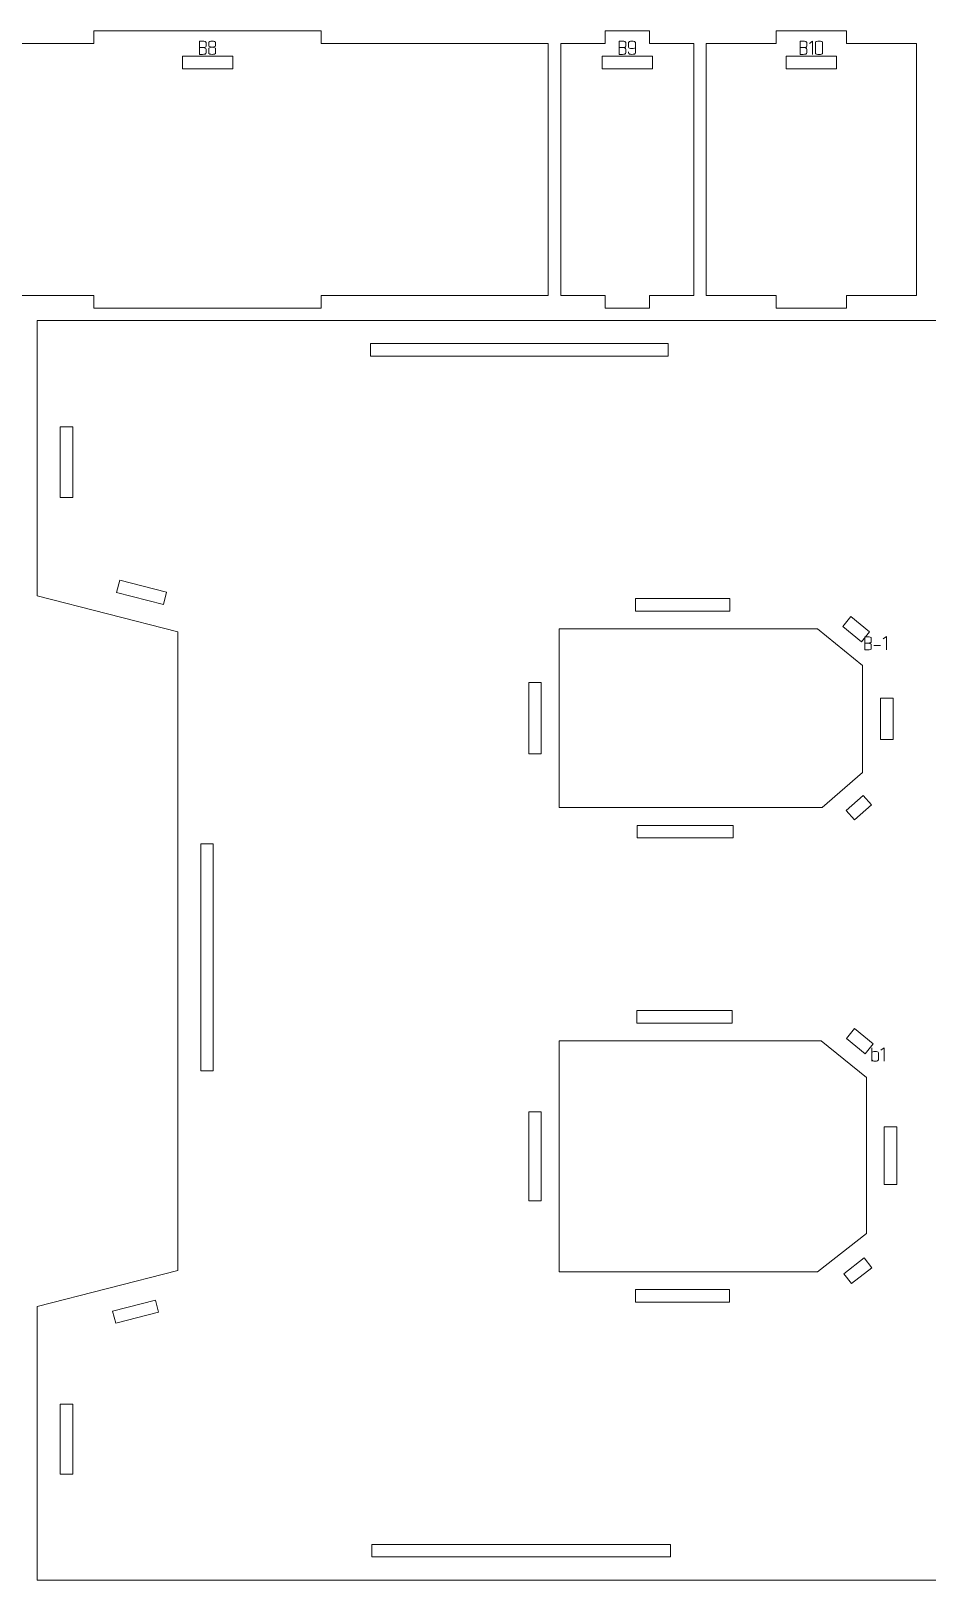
# Model space of a CAD drawing. Header units: centimetres. Extents: x -250 to 250, y -508 to 508.
# Drawn here: x -191.69 to -170.34, y 227.41 to 264.31 of the extents above; entities that cross this region are included whole.
import ezdxf

# ---------------------------------------------------------------- set-up
doc = ezdxf.new("R2010")
doc.units = ezdxf.units.CM
doc.header["$MEASUREMENT"] = 0
doc.layers.add('Capa 1', color=7, linetype='Continuous')

msp = doc.modelspace()

# ---------------------------------------------------------------- linework, layer by layer
at = {"layer": 'Capa 1', "color": 240, "lineweight": 9}
for points, knots in [([(-195.60032, 264.0115), (-195.60032, 264.0115), (-195.60032, 258.0115), (-195.60032, 258.0115), (-195.60032, 258.0115), (-190.18671, 258.0115), (-190.18671, 258.0115), (-190.18671, 258.0115), (-190.18671, 257.7115), (-190.18671, 257.7115), (-190.18671, 257.7115), (-184.77309, 257.7115), (-184.77309, 257.7115), (-184.77309, 257.7115), (-184.77309, 258.0115), (-184.77309, 258.0115), (-184.77309, 258.0115), (-179.35947, 258.0115), (-179.35947, 258.0115), (-179.35947, 258.0115), (-179.35947, 264.0115), (-179.35947, 264.0115), (-179.35947, 264.0115), (-184.77309, 264.0115), (-184.77309, 264.0115), (-184.77309, 264.0115), (-184.77309, 264.3115), (-184.77309, 264.3115), (-184.77309, 264.3115), (-190.18671, 264.3115), (-190.18671, 264.3115), (-190.18671, 264.3115), (-190.18671, 264.0115), (-190.18671, 264.0115), (-190.18671, 264.0115), (-195.60032, 264.0115), (-195.60032, 264.0115)], [0, 0, 0, 0, 0.08333333, 0.08333333, 0.08333333, 0.16666667, 0.16666667, 0.16666667, 0.25, 0.25, 0.25, 0.33333333, 0.33333333, 0.33333333, 0.41666667, 0.41666667, 0.41666667, 0.5, 0.5, 0.5, 0.58333333, 0.58333333, 0.58333333, 0.66666667, 0.66666667, 0.66666667, 0.75, 0.75, 0.75, 0.83333333, 0.83333333, 0.83333333, 0.91666667, 0.91666667, 0.91666667, 1, 1, 1, 1]), ([(-179.05947, 264.0115), (-179.05947, 264.0115), (-179.05947, 258.0115), (-179.05947, 258.0115), (-179.05947, 258.0115), (-178.00475, 258.0115), (-178.00475, 258.0115), (-178.00475, 258.0115), (-178.00475, 257.7115), (-178.00475, 257.7115), (-178.00475, 257.7115), (-176.95002, 257.7115), (-176.95002, 257.7115), (-176.95002, 257.7115), (-176.95002, 258.0115), (-176.95002, 258.0115), (-176.95002, 258.0115), (-175.8953, 258.0115), (-175.8953, 258.0115), (-175.8953, 258.0115), (-175.8953, 264.0115), (-175.8953, 264.0115), (-175.8953, 264.0115), (-176.95002, 264.0115), (-176.95002, 264.0115), (-176.95002, 264.0115), (-176.95002, 264.3115), (-176.95002, 264.3115), (-176.95002, 264.3115), (-178.00475, 264.3115), (-178.00475, 264.3115), (-178.00475, 264.3115), (-178.00475, 264.0115), (-178.00475, 264.0115), (-178.00475, 264.0115), (-179.05947, 264.0115), (-179.05947, 264.0115)], [0, 0, 0, 0, 0.08333333, 0.08333333, 0.08333333, 0.16666667, 0.16666667, 0.16666667, 0.25, 0.25, 0.25, 0.33333333, 0.33333333, 0.33333333, 0.41666667, 0.41666667, 0.41666667, 0.5, 0.5, 0.5, 0.58333333, 0.58333333, 0.58333333, 0.66666667, 0.66666667, 0.66666667, 0.75, 0.75, 0.75, 0.83333333, 0.83333333, 0.83333333, 0.91666667, 0.91666667, 0.91666667, 1, 1, 1, 1]), ([(-175.5953, 264.0115), (-175.5953, 264.0115), (-175.5953, 258.0115), (-175.5953, 258.0115), (-175.5953, 258.0115), (-173.92625, 258.0115), (-173.92625, 258.0115), (-173.92625, 258.0115), (-173.92625, 257.7115), (-173.92625, 257.7115), (-173.92625, 257.7115), (-172.2572, 257.7115), (-172.2572, 257.7115), (-172.2572, 257.7115), (-172.2572, 258.0115), (-172.2572, 258.0115), (-172.2572, 258.0115), (-170.58815, 258.0115), (-170.58815, 258.0115), (-170.58815, 258.0115), (-170.58815, 264.0115), (-170.58815, 264.0115), (-170.58815, 264.0115), (-172.2572, 264.0115), (-172.2572, 264.0115), (-172.2572, 264.0115), (-172.2572, 264.3115), (-172.2572, 264.3115), (-172.2572, 264.3115), (-173.92625, 264.3115), (-173.92625, 264.3115), (-173.92625, 264.3115), (-173.92625, 264.0115), (-173.92625, 264.0115), (-173.92625, 264.0115), (-175.5953, 264.0115), (-175.5953, 264.0115)], [0, 0, 0, 0, 0.08333333, 0.08333333, 0.08333333, 0.16666667, 0.16666667, 0.16666667, 0.25, 0.25, 0.25, 0.33333333, 0.33333333, 0.33333333, 0.41666667, 0.41666667, 0.41666667, 0.5, 0.5, 0.5, 0.58333333, 0.58333333, 0.58333333, 0.66666667, 0.66666667, 0.66666667, 0.75, 0.75, 0.75, 0.83333333, 0.83333333, 0.83333333, 0.91666667, 0.91666667, 0.91666667, 1, 1, 1, 1]), ([(-188.07989, 263.71114), (-188.07989, 263.71114), (-186.87989, 263.71114), (-186.87989, 263.71114), (-186.87989, 263.71114), (-186.87989, 263.41114), (-186.87989, 263.41114), (-186.87989, 263.41114), (-188.07989, 263.41114), (-188.07989, 263.41114), (-188.07989, 263.41114), (-188.07989, 263.71114), (-188.07989, 263.71114)], [0, 0, 0, 0, 0.25, 0.25, 0.25, 0.5, 0.5, 0.5, 0.75, 0.75, 0.75, 1, 1, 1, 1]), ([(-178.07738, 263.71114), (-178.07738, 263.71114), (-176.87738, 263.71114), (-176.87738, 263.71114), (-176.87738, 263.71114), (-176.87738, 263.41114), (-176.87738, 263.41114), (-176.87738, 263.41114), (-178.07738, 263.41114), (-178.07738, 263.41114), (-178.07738, 263.41114), (-178.07738, 263.71114), (-178.07738, 263.71114)], [0, 0, 0, 0, 0.25, 0.25, 0.25, 0.5, 0.5, 0.5, 0.75, 0.75, 0.75, 1, 1, 1, 1]), ([(-173.69172, 263.71114), (-173.69172, 263.71114), (-172.49172, 263.71114), (-172.49172, 263.71114), (-172.49172, 263.71114), (-172.49172, 263.41114), (-172.49172, 263.41114), (-172.49172, 263.41114), (-173.69172, 263.41114), (-173.69172, 263.41114), (-173.69172, 263.41114), (-173.69172, 263.71114), (-173.69172, 263.71114)], [0, 0, 0, 0, 0.25, 0.25, 0.25, 0.5, 0.5, 0.5, 0.75, 0.75, 0.75, 1, 1, 1, 1]), ([(-162.73687, 240.52579), (-162.73687, 240.52579), (-162.73687, 233.28295), (-162.73687, 233.28295), (-162.73687, 233.28295), (-168.99009, 227.41152), (-168.99009, 227.41152), (-168.99009, 227.41152), (-191.53687, 227.41152), (-191.53687, 227.41152), (-191.53687, 227.41152), (-191.53687, 233.9258), (-191.53687, 233.9258), (-191.53687, 233.9258), (-188.19009, 234.78294), (-188.19009, 234.78294), (-188.19009, 234.78294), (-188.19009, 249.99721), (-188.19009, 249.99721), (-188.19009, 249.99721), (-191.53687, 250.85436), (-191.53687, 250.85436), (-191.53687, 250.85436), (-191.53687, 257.4115), (-191.53687, 257.4115), (-191.53687, 257.4115), (-169.1222, 257.4115), (-169.1222, 257.4115), (-169.1222, 257.4115), (-162.91303, 252.52579), (-162.91303, 252.52579), (-162.91303, 252.52579), (-162.91303, 245.3258), (-162.91303, 245.3258), (-162.91303, 245.3258), (-165.81945, 243.01151), (-165.81945, 243.01151), (-165.81945, 243.01151), (-162.73687, 240.52579), (-162.73687, 240.52579)], [0, 0, 0, 0, 0.07692308, 0.07692308, 0.07692308, 0.15384615, 0.15384615, 0.15384615, 0.23076923, 0.23076923, 0.23076923, 0.30769231, 0.30769231, 0.30769231, 0.38461538, 0.38461538, 0.38461538, 0.46153846, 0.46153846, 0.46153846, 0.53846154, 0.53846154, 0.53846154, 0.61538462, 0.61538462, 0.61538462, 0.69230769, 0.69230769, 0.69230769, 0.76923077, 0.76923077, 0.76923077, 0.84615385, 0.84615385, 0.84615385, 0.92307692, 0.92307692, 0.92307692, 1, 1, 1, 1]), ([(-183.59756, 256.56297), (-183.59756, 256.56297), (-176.50679, 256.56297), (-176.50679, 256.56297), (-176.50679, 256.56297), (-176.50679, 256.86297), (-176.50679, 256.86297), (-176.50679, 256.86297), (-183.59756, 256.86297), (-183.59756, 256.86297), (-183.59756, 256.86297), (-183.59756, 256.56297), (-183.59756, 256.56297)], [0, 0, 0, 0, 0.25, 0.25, 0.25, 0.5, 0.5, 0.5, 0.75, 0.75, 0.75, 1, 1, 1, 1]), ([(-190.68834, 253.1963), (-190.68834, 253.1963), (-190.68834, 254.87963), (-190.68834, 254.87963), (-190.68834, 254.87963), (-190.98834, 254.87963), (-190.98834, 254.87963), (-190.98834, 254.87963), (-190.98834, 253.1963), (-190.98834, 253.1963), (-190.98834, 253.1963), (-190.68834, 253.1963), (-190.68834, 253.1963)], [0, 0, 0, 0, 0.25, 0.25, 0.25, 0.5, 0.5, 0.5, 0.75, 0.75, 0.75, 1, 1, 1, 1]), ([(-188.45715, 250.94153), (-188.45715, 250.94153), (-189.57275, 251.22724), (-189.57275, 251.22724), (-189.57275, 251.22724), (-189.64718, 250.93662), (-189.64718, 250.93662), (-189.64718, 250.93662), (-188.53158, 250.65091), (-188.53158, 250.65091), (-188.53158, 250.65091), (-188.45715, 250.94153), (-188.45715, 250.94153)], [0, 0, 0, 0, 0.25, 0.25, 0.25, 0.5, 0.5, 0.5, 0.75, 0.75, 0.75, 1, 1, 1, 1]), ([(-177.28175, 250.49154), (-177.28175, 250.49154), (-175.03754, 250.49154), (-175.03754, 250.49154), (-175.03754, 250.49154), (-175.03754, 250.79154), (-175.03754, 250.79154), (-175.03754, 250.79154), (-177.28175, 250.79154), (-177.28175, 250.79154), (-177.28175, 250.79154), (-177.28175, 250.49154), (-177.28175, 250.49154)], [0, 0, 0, 0, 0.25, 0.25, 0.25, 0.5, 0.5, 0.5, 0.75, 0.75, 0.75, 1, 1, 1, 1]), ([(-172.3439, 250.12705), (-172.3439, 250.12705), (-171.89448, 249.76255), (-171.89448, 249.76255), (-171.89448, 249.76255), (-171.70551, 249.99556), (-171.70551, 249.99556), (-171.70551, 249.99556), (-172.15493, 250.36005), (-172.15493, 250.36005), (-172.15493, 250.36005), (-172.3439, 250.12705), (-172.3439, 250.12705)], [0, 0, 0, 0, 0.25, 0.25, 0.25, 0.5, 0.5, 0.5, 0.75, 0.75, 0.75, 1, 1, 1, 1]), ([(-171.86931, 249.19589), (-171.86931, 249.19589), (-172.94374, 250.06728), (-172.94374, 250.06728), (-172.94374, 250.06728), (-179.1017, 250.06728), (-179.1017, 250.06728), (-179.1017, 250.06728), (-179.1017, 245.81287), (-179.1017, 245.81287), (-179.1017, 245.81287), (-172.83059, 245.81287), (-172.83059, 245.81287), (-172.83059, 245.81287), (-171.86931, 246.64954), (-171.86931, 246.64954), (-171.86931, 246.64954), (-171.86931, 249.19589), (-171.86931, 249.19589)], [0, 0, 0, 0, 0.16666667, 0.16666667, 0.16666667, 0.33333333, 0.33333333, 0.33333333, 0.5, 0.5, 0.5, 0.66666667, 0.66666667, 0.66666667, 0.83333333, 0.83333333, 0.83333333, 1, 1, 1, 1]), ([(-179.52596, 247.08959), (-179.52596, 247.08959), (-179.52596, 248.79056), (-179.52596, 248.79056), (-179.52596, 248.79056), (-179.82596, 248.79056), (-179.82596, 248.79056), (-179.82596, 248.79056), (-179.82596, 247.08959), (-179.82596, 247.08959), (-179.82596, 247.08959), (-179.52596, 247.08959), (-179.52596, 247.08959)], [0, 0, 0, 0, 0.25, 0.25, 0.25, 0.5, 0.5, 0.5, 0.75, 0.75, 0.75, 1, 1, 1, 1]), ([(-171.44505, 248.41749), (-171.44505, 248.41749), (-171.44505, 247.43692), (-171.44505, 247.43692), (-171.44505, 247.43692), (-171.14505, 247.43692), (-171.14505, 247.43692), (-171.14505, 247.43692), (-171.14505, 248.41749), (-171.14505, 248.41749), (-171.14505, 248.41749), (-171.44505, 248.41749), (-171.44505, 248.41749)], [0, 0, 0, 0, 0.25, 0.25, 0.25, 0.5, 0.5, 0.5, 0.75, 0.75, 0.75, 1, 1, 1, 1]), ([(-171.85397, 246.10044), (-171.85397, 246.10044), (-172.26289, 245.74452), (-172.26289, 245.74452), (-172.26289, 245.74452), (-172.06593, 245.51823), (-172.06593, 245.51823), (-172.06593, 245.51823), (-171.65701, 245.87415), (-171.65701, 245.87415), (-171.65701, 245.87415), (-171.85397, 246.10044), (-171.85397, 246.10044)], [0, 0, 0, 0, 0.25, 0.25, 0.25, 0.5, 0.5, 0.5, 0.75, 0.75, 0.75, 1, 1, 1, 1]), ([(-174.95653, 245.38861), (-174.95653, 245.38861), (-177.24124, 245.38861), (-177.24124, 245.38861), (-177.24124, 245.38861), (-177.24124, 245.08861), (-177.24124, 245.08861), (-177.24124, 245.08861), (-174.95653, 245.08861), (-174.95653, 245.08861), (-174.95653, 245.08861), (-174.95653, 245.38861), (-174.95653, 245.38861)], [0, 0, 0, 0, 0.25, 0.25, 0.25, 0.5, 0.5, 0.5, 0.75, 0.75, 0.75, 1, 1, 1, 1]), ([(-187.34156, 239.53796), (-187.34156, 239.53796), (-187.34156, 244.95157), (-187.34156, 244.95157), (-187.34156, 244.95157), (-187.64156, 244.95157), (-187.64156, 244.95157), (-187.64156, 244.95157), (-187.64156, 239.53796), (-187.64156, 239.53796), (-187.64156, 239.53796), (-187.34156, 239.53796), (-187.34156, 239.53796)], [0, 0, 0, 0, 0.25, 0.25, 0.25, 0.5, 0.5, 0.5, 0.75, 0.75, 0.75, 1, 1, 1, 1]), ([(-177.25239, 240.67727), (-177.25239, 240.67727), (-174.97882, 240.67727), (-174.97882, 240.67727), (-174.97882, 240.67727), (-174.97882, 240.97727), (-174.97882, 240.97727), (-174.97882, 240.97727), (-177.25239, 240.97727), (-177.25239, 240.97727), (-177.25239, 240.97727), (-177.25239, 240.67727), (-177.25239, 240.67727)], [0, 0, 0, 0, 0.25, 0.25, 0.25, 0.5, 0.5, 0.5, 0.75, 0.75, 0.75, 1, 1, 1, 1]), ([(-171.78123, 239.38162), (-171.78123, 239.38162), (-172.85567, 240.25301), (-172.85567, 240.25301), (-172.85567, 240.25301), (-179.1017, 240.25301), (-179.1017, 240.25301), (-179.1017, 240.25301), (-179.1017, 234.75573), (-179.1017, 234.75573), (-179.1017, 234.75573), (-172.94397, 234.75573), (-172.94397, 234.75573), (-172.94397, 234.75573), (-171.78123, 235.66972), (-171.78123, 235.66972), (-171.78123, 235.66972), (-171.78123, 239.38162), (-171.78123, 239.38162)], [0, 0, 0, 0, 0.16666667, 0.16666667, 0.16666667, 0.33333333, 0.33333333, 0.33333333, 0.5, 0.5, 0.5, 0.66666667, 0.66666667, 0.66666667, 0.83333333, 0.83333333, 0.83333333, 1, 1, 1, 1]), ([(-172.25582, 240.31277), (-172.25582, 240.31277), (-171.8064, 239.94828), (-171.8064, 239.94828), (-171.8064, 239.94828), (-171.61743, 240.18128), (-171.61743, 240.18128), (-171.61743, 240.18128), (-172.06685, 240.54578), (-172.06685, 240.54578), (-172.06685, 240.54578), (-172.25582, 240.31277), (-172.25582, 240.31277)], [0, 0, 0, 0, 0.25, 0.25, 0.25, 0.5, 0.5, 0.5, 0.75, 0.75, 0.75, 1, 1, 1, 1]), ([(-179.52596, 236.44674), (-179.52596, 236.44674), (-179.52596, 238.562), (-179.52596, 238.562), (-179.52596, 238.562), (-179.82596, 238.562), (-179.82596, 238.562), (-179.82596, 238.562), (-179.82596, 236.44674), (-179.82596, 236.44674), (-179.82596, 236.44674), (-179.52596, 236.44674), (-179.52596, 236.44674)], [0, 0, 0, 0, 0.25, 0.25, 0.25, 0.5, 0.5, 0.5, 0.75, 0.75, 0.75, 1, 1, 1, 1]), ([(-171.35697, 238.21038), (-171.35697, 238.21038), (-171.35697, 236.83697), (-171.35697, 236.83697), (-171.35697, 236.83697), (-171.05697, 236.83697), (-171.05697, 236.83697), (-171.05697, 236.83697), (-171.05697, 238.21038), (-171.05697, 238.21038), (-171.05697, 238.21038), (-171.35697, 238.21038), (-171.35697, 238.21038)], [0, 0, 0, 0, 0.25, 0.25, 0.25, 0.5, 0.5, 0.5, 0.75, 0.75, 0.75, 1, 1, 1, 1]), ([(-171.83704, 235.0862), (-171.83704, 235.0862), (-172.31712, 234.70884), (-172.31712, 234.70884), (-172.31712, 234.70884), (-172.13172, 234.47298), (-172.13172, 234.47298), (-172.13172, 234.47298), (-171.65165, 234.85035), (-171.65165, 234.85035), (-171.65165, 234.85035), (-171.83704, 235.0862), (-171.83704, 235.0862)], [0, 0, 0, 0, 0.25, 0.25, 0.25, 0.5, 0.5, 0.5, 0.75, 0.75, 0.75, 1, 1, 1, 1]), ([(-175.04011, 234.33147), (-175.04011, 234.33147), (-177.28304, 234.33147), (-177.28304, 234.33147), (-177.28304, 234.33147), (-177.28304, 234.03147), (-177.28304, 234.03147), (-177.28304, 234.03147), (-175.04011, 234.03147), (-175.04011, 234.03147), (-175.04011, 234.03147), (-175.04011, 234.33147), (-175.04011, 234.33147)], [0, 0, 0, 0, 0.25, 0.25, 0.25, 0.5, 0.5, 0.5, 0.75, 0.75, 0.75, 1, 1, 1, 1]), ([(-189.66659, 233.52888), (-189.66659, 233.52888), (-188.64484, 233.79056), (-188.64484, 233.79056), (-188.64484, 233.79056), (-188.71927, 234.08118), (-188.71927, 234.08118), (-188.71927, 234.08118), (-189.74102, 233.8195), (-189.74102, 233.8195), (-189.74102, 233.8195), (-189.66659, 233.52888), (-189.66659, 233.52888)], [0, 0, 0, 0, 0.25, 0.25, 0.25, 0.5, 0.5, 0.5, 0.75, 0.75, 0.75, 1, 1, 1, 1]), ([(-190.68834, 229.9291), (-190.68834, 229.9291), (-190.68834, 231.59815), (-190.68834, 231.59815), (-190.68834, 231.59815), (-190.98834, 231.59815), (-190.98834, 231.59815), (-190.98834, 231.59815), (-190.98834, 229.9291), (-190.98834, 229.9291), (-190.98834, 229.9291), (-190.68834, 229.9291), (-190.68834, 229.9291)], [0, 0, 0, 0, 0.25, 0.25, 0.25, 0.5, 0.5, 0.5, 0.75, 0.75, 0.75, 1, 1, 1, 1]), ([(-176.44679, 228.26005), (-176.44679, 228.26005), (-183.56757, 228.26005), (-183.56757, 228.26005), (-183.56757, 228.26005), (-183.56757, 227.96005), (-183.56757, 227.96005), (-183.56757, 227.96005), (-176.44679, 227.96005), (-176.44679, 227.96005), (-176.44679, 227.96005), (-176.44679, 228.26005), (-176.44679, 228.26005)], [0, 0, 0, 0, 0.25, 0.25, 0.25, 0.5, 0.5, 0.5, 0.75, 0.75, 0.75, 1, 1, 1, 1])]:
    msp.add_open_spline(points, degree=3, knots=knots, dxfattribs=at)
at = {"layer": 'Capa 1', "color": 114, "lineweight": 9}
for points, knots in [([(-187.67251, 264.06914), (-187.67251, 264.06914), (-187.67251, 263.7527), (-187.67251, 263.7527), (-187.67251, 263.7527), (-187.59776, 263.7527), (-187.59776, 263.7527), (-187.57483, 263.7527), (-187.55541, 263.75606), (-187.53951, 263.76279), (-187.52331, 263.76952), (-187.51521, 263.77792), (-187.51521, 263.78801), (-187.51521, 263.78801), (-187.51521, 263.88019), (-187.51521, 263.88019), (-187.51521, 263.88814), (-187.52086, 263.89517), (-187.53218, 263.90129), (-187.54318, 263.9074), (-187.56504, 263.91168), (-187.59776, 263.91413), (-187.56565, 263.91627), (-187.54379, 263.9204), (-187.53218, 263.92651), (-187.52086, 263.93293), (-187.51521, 263.94012), (-187.51521, 263.94807), (-187.51521, 263.94807), (-187.51521, 264.03383), (-187.51521, 264.03383), (-187.51521, 264.04331), (-187.52331, 264.05156), (-187.53951, 264.05859), (-187.55572, 264.06562), (-187.57513, 264.06914), (-187.59776, 264.06914), (-187.59776, 264.06914), (-187.67251, 264.06914), (-187.67251, 264.06914)], [0, 0, 0, 0, 0.07692308, 0.07692308, 0.07692308, 0.15384615, 0.15384615, 0.15384615, 0.23076923, 0.23076923, 0.23076923, 0.30769231, 0.30769231, 0.30769231, 0.38461538, 0.38461538, 0.38461538, 0.46153846, 0.46153846, 0.46153846, 0.53846154, 0.53846154, 0.53846154, 0.61538462, 0.61538462, 0.61538462, 0.69230769, 0.69230769, 0.69230769, 0.76923077, 0.76923077, 0.76923077, 0.84615385, 0.84615385, 0.84615385, 0.92307692, 0.92307692, 0.92307692, 1, 1, 1, 1]), ([(-187.59776, 263.91413), (-187.59776, 263.91413), (-187.67251, 263.91413), (-187.67251, 263.91413), (-187.67251, 263.91413), (-187.67251, 264.06914), (-187.67251, 264.06914), (-187.67251, 264.06914), (-187.59776, 264.06914), (-187.59776, 264.06914), (-187.57513, 264.06914), (-187.55572, 264.06562), (-187.53951, 264.05859), (-187.52331, 264.05156), (-187.51521, 264.04331), (-187.51521, 264.03383), (-187.51521, 264.03383), (-187.51521, 263.94807), (-187.51521, 263.94807), (-187.51521, 263.94012), (-187.52086, 263.93293), (-187.53218, 263.92651), (-187.54379, 263.9204), (-187.56565, 263.91627), (-187.59776, 263.91413)], [0, 0, 0, 0, 0.125, 0.125, 0.125, 0.25, 0.25, 0.25, 0.375, 0.375, 0.375, 0.5, 0.5, 0.5, 0.625, 0.625, 0.625, 0.75, 0.75, 0.75, 0.875, 0.875, 0.875, 1, 1, 1, 1]), ([(-187.67251, 263.7527), (-187.67251, 263.7527), (-187.67251, 263.91413), (-187.67251, 263.91413), (-187.67251, 263.91413), (-187.59776, 263.91413), (-187.59776, 263.91413), (-187.56504, 263.91168), (-187.54318, 263.9074), (-187.53218, 263.90129), (-187.52086, 263.89517), (-187.51521, 263.88814), (-187.51521, 263.88019), (-187.51521, 263.88019), (-187.51521, 263.78801), (-187.51521, 263.78801), (-187.51521, 263.77792), (-187.52331, 263.76952), (-187.53951, 263.76279), (-187.55541, 263.75606), (-187.57483, 263.7527), (-187.59776, 263.7527), (-187.59776, 263.7527), (-187.67251, 263.7527), (-187.67251, 263.7527)], [0, 0, 0, 0, 0.125, 0.125, 0.125, 0.25, 0.25, 0.25, 0.375, 0.375, 0.375, 0.5, 0.5, 0.5, 0.625, 0.625, 0.625, 0.75, 0.75, 0.75, 0.875, 0.875, 0.875, 1, 1, 1, 1]), ([(-187.45238, 263.95953), (-187.45238, 263.95158), (-187.44672, 263.9444), (-187.43541, 263.93798), (-187.4241, 263.93156), (-187.40224, 263.92728), (-187.36983, 263.92514), (-187.33742, 263.92728), (-187.31556, 263.93156), (-187.30425, 263.93798), (-187.29294, 263.9444), (-187.28728, 263.95158), (-187.28728, 263.95953), (-187.28728, 263.95953), (-187.28728, 264.03383), (-187.28728, 264.03383), (-187.28728, 264.04361), (-187.29515, 264.05194), (-187.3109, 264.05882), (-187.32664, 264.0657), (-187.34629, 264.06914), (-187.36983, 264.06914), (-187.39337, 264.06914), (-187.41302, 264.0657), (-187.42876, 264.05882), (-187.44451, 264.05194), (-187.45238, 264.04361), (-187.45238, 264.03383), (-187.45238, 264.03383), (-187.45238, 263.95953), (-187.45238, 263.95953)], [0, 0, 0, 0, 0.1, 0.1, 0.1, 0.2, 0.2, 0.2, 0.3, 0.3, 0.3, 0.4, 0.4, 0.4, 0.5, 0.5, 0.5, 0.6, 0.6, 0.6, 0.7, 0.7, 0.7, 0.8, 0.8, 0.8, 0.9, 0.9, 0.9, 1, 1, 1, 1]), ([(-187.36983, 263.7527), (-187.39337, 263.7527), (-187.41302, 263.75614), (-187.42876, 263.76302), (-187.44451, 263.7699), (-187.45238, 263.77823), (-187.45238, 263.78801), (-187.45238, 263.78801), (-187.45238, 263.8912), (-187.45238, 263.8912), (-187.45238, 263.89946), (-187.44672, 263.90664), (-187.43541, 263.91275), (-187.4241, 263.91887), (-187.40224, 263.923), (-187.36983, 263.92514), (-187.40224, 263.92728), (-187.4241, 263.93156), (-187.43541, 263.93798), (-187.44672, 263.9444), (-187.45238, 263.95158), (-187.45238, 263.95953), (-187.45238, 263.95953), (-187.45238, 264.03383), (-187.45238, 264.03383), (-187.45238, 264.04361), (-187.44451, 264.05194), (-187.42876, 264.05882), (-187.41302, 264.0657), (-187.39337, 264.06914), (-187.36983, 264.06914), (-187.34629, 264.06914), (-187.32664, 264.0657), (-187.3109, 264.05882), (-187.29515, 264.05194), (-187.28728, 264.04361), (-187.28728, 264.03383), (-187.28728, 264.03383), (-187.28728, 263.95953), (-187.28728, 263.95953), (-187.28728, 263.95158), (-187.29294, 263.9444), (-187.30425, 263.93798), (-187.31556, 263.93156), (-187.33742, 263.92728), (-187.36983, 263.92514), (-187.33742, 263.923), (-187.31556, 263.91887), (-187.30425, 263.91275), (-187.29294, 263.90664), (-187.28728, 263.89946), (-187.28728, 263.8912), (-187.28728, 263.8912), (-187.28728, 263.78801), (-187.28728, 263.78801), (-187.28728, 263.77823), (-187.29515, 263.7699), (-187.3109, 263.76302), (-187.32664, 263.75614), (-187.34629, 263.7527), (-187.36983, 263.7527)], [0, 0, 0, 0, 0.05, 0.05, 0.05, 0.1, 0.1, 0.1, 0.15, 0.15, 0.15, 0.2, 0.2, 0.2, 0.25, 0.25, 0.25, 0.3, 0.3, 0.3, 0.35, 0.35, 0.35, 0.4, 0.4, 0.4, 0.45, 0.45, 0.45, 0.5, 0.5, 0.5, 0.55, 0.55, 0.55, 0.6, 0.6, 0.6, 0.65, 0.65, 0.65, 0.7, 0.7, 0.7, 0.75, 0.75, 0.75, 0.8, 0.8, 0.8, 0.85, 0.85, 0.85, 0.9, 0.9, 0.9, 0.95, 0.95, 0.95, 1, 1, 1, 1]), ([(-187.45238, 263.78801), (-187.45238, 263.77823), (-187.44451, 263.7699), (-187.42876, 263.76302), (-187.41302, 263.75614), (-187.39337, 263.7527), (-187.36983, 263.7527), (-187.34629, 263.7527), (-187.32664, 263.75614), (-187.3109, 263.76302), (-187.29515, 263.7699), (-187.28728, 263.77823), (-187.28728, 263.78801), (-187.28728, 263.78801), (-187.28728, 263.8912), (-187.28728, 263.8912), (-187.28728, 263.89946), (-187.29294, 263.90664), (-187.30425, 263.91275), (-187.31556, 263.91887), (-187.33742, 263.923), (-187.36983, 263.92514), (-187.40224, 263.923), (-187.4241, 263.91887), (-187.43541, 263.91275), (-187.44672, 263.90664), (-187.45238, 263.89946), (-187.45238, 263.8912), (-187.45238, 263.8912), (-187.45238, 263.78801), (-187.45238, 263.78801)], [0, 0, 0, 0, 0.1, 0.1, 0.1, 0.2, 0.2, 0.2, 0.3, 0.3, 0.3, 0.4, 0.4, 0.4, 0.5, 0.5, 0.5, 0.6, 0.6, 0.6, 0.7, 0.7, 0.7, 0.8, 0.8, 0.8, 0.9, 0.9, 0.9, 1, 1, 1, 1]), ([(-177.67, 264.06914), (-177.67, 264.06914), (-177.67, 263.7527), (-177.67, 263.7527), (-177.67, 263.7527), (-177.59525, 263.7527), (-177.59525, 263.7527), (-177.57232, 263.7527), (-177.5529, 263.75606), (-177.537, 263.76279), (-177.5208, 263.76952), (-177.5127, 263.77792), (-177.5127, 263.78801), (-177.5127, 263.78801), (-177.5127, 263.88019), (-177.5127, 263.88019), (-177.5127, 263.88814), (-177.51835, 263.89517), (-177.52967, 263.90129), (-177.54067, 263.9074), (-177.56253, 263.91168), (-177.59525, 263.91413), (-177.56314, 263.91627), (-177.54128, 263.9204), (-177.52967, 263.92651), (-177.51835, 263.93293), (-177.5127, 263.94012), (-177.5127, 263.94807), (-177.5127, 263.94807), (-177.5127, 264.03383), (-177.5127, 264.03383), (-177.5127, 264.04331), (-177.5208, 264.05156), (-177.537, 264.05859), (-177.55321, 264.06562), (-177.57262, 264.06914), (-177.59525, 264.06914), (-177.59525, 264.06914), (-177.67, 264.06914), (-177.67, 264.06914)], [0, 0, 0, 0, 0.07692308, 0.07692308, 0.07692308, 0.15384615, 0.15384615, 0.15384615, 0.23076923, 0.23076923, 0.23076923, 0.30769231, 0.30769231, 0.30769231, 0.38461538, 0.38461538, 0.38461538, 0.46153846, 0.46153846, 0.46153846, 0.53846154, 0.53846154, 0.53846154, 0.61538462, 0.61538462, 0.61538462, 0.69230769, 0.69230769, 0.69230769, 0.76923077, 0.76923077, 0.76923077, 0.84615385, 0.84615385, 0.84615385, 0.92307692, 0.92307692, 0.92307692, 1, 1, 1, 1]), ([(-177.59525, 263.91413), (-177.59525, 263.91413), (-177.67, 263.91413), (-177.67, 263.91413), (-177.67, 263.91413), (-177.67, 264.06914), (-177.67, 264.06914), (-177.67, 264.06914), (-177.59525, 264.06914), (-177.59525, 264.06914), (-177.57262, 264.06914), (-177.55321, 264.06562), (-177.537, 264.05859), (-177.5208, 264.05156), (-177.5127, 264.04331), (-177.5127, 264.03383), (-177.5127, 264.03383), (-177.5127, 263.94807), (-177.5127, 263.94807), (-177.5127, 263.94012), (-177.51835, 263.93293), (-177.52967, 263.92651), (-177.54128, 263.9204), (-177.56314, 263.91627), (-177.59525, 263.91413)], [0, 0, 0, 0, 0.125, 0.125, 0.125, 0.25, 0.25, 0.25, 0.375, 0.375, 0.375, 0.5, 0.5, 0.5, 0.625, 0.625, 0.625, 0.75, 0.75, 0.75, 0.875, 0.875, 0.875, 1, 1, 1, 1]), ([(-177.67, 263.7527), (-177.67, 263.7527), (-177.67, 263.91413), (-177.67, 263.91413), (-177.67, 263.91413), (-177.59525, 263.91413), (-177.59525, 263.91413), (-177.56253, 263.91168), (-177.54067, 263.9074), (-177.52967, 263.90129), (-177.51835, 263.89517), (-177.5127, 263.88814), (-177.5127, 263.88019), (-177.5127, 263.88019), (-177.5127, 263.78801), (-177.5127, 263.78801), (-177.5127, 263.77792), (-177.5208, 263.76952), (-177.537, 263.76279), (-177.5529, 263.75606), (-177.57232, 263.7527), (-177.59525, 263.7527), (-177.59525, 263.7527), (-177.67, 263.7527), (-177.67, 263.7527)], [0, 0, 0, 0, 0.125, 0.125, 0.125, 0.25, 0.25, 0.25, 0.375, 0.375, 0.375, 0.5, 0.5, 0.5, 0.625, 0.625, 0.625, 0.75, 0.75, 0.75, 0.875, 0.875, 0.875, 1, 1, 1, 1]), ([(-177.44987, 263.92651), (-177.44987, 263.91673), (-177.442, 263.9084), (-177.42625, 263.90152), (-177.41051, 263.89464), (-177.39086, 263.8912), (-177.36732, 263.8912), (-177.34408, 263.89059), (-177.32452, 263.89342), (-177.30862, 263.89968), (-177.29272, 263.90595), (-177.28477, 263.9149), (-177.28477, 263.92651), (-177.28477, 263.92651), (-177.28477, 264.03383), (-177.28477, 264.03383), (-177.28477, 264.04361), (-177.29264, 264.05194), (-177.30839, 264.05882), (-177.32413, 264.0657), (-177.34378, 264.06914), (-177.36732, 264.06914), (-177.39086, 264.06914), (-177.41051, 264.0657), (-177.42625, 264.05882), (-177.442, 264.05194), (-177.44987, 264.04361), (-177.44987, 264.03383), (-177.44987, 264.03383), (-177.44987, 263.92651), (-177.44987, 263.92651)], [0, 0, 0, 0, 0.1, 0.1, 0.1, 0.2, 0.2, 0.2, 0.3, 0.3, 0.3, 0.4, 0.4, 0.4, 0.5, 0.5, 0.5, 0.6, 0.6, 0.6, 0.7, 0.7, 0.7, 0.8, 0.8, 0.8, 0.9, 0.9, 0.9, 1, 1, 1, 1]), ([(-177.36732, 263.7527), (-177.39086, 263.7527), (-177.41051, 263.75614), (-177.42625, 263.76302), (-177.442, 263.7699), (-177.44987, 263.77823), (-177.44987, 263.78801), (-177.44987, 263.78801), (-177.44987, 263.81324), (-177.44987, 263.81324), (-177.44987, 263.81324), (-177.44987, 263.78801), (-177.44987, 263.78801), (-177.44987, 263.77823), (-177.442, 263.7699), (-177.42625, 263.76302), (-177.41051, 263.75614), (-177.39086, 263.7527), (-177.36732, 263.7527), (-177.34378, 263.7527), (-177.32413, 263.75614), (-177.30839, 263.76302), (-177.29264, 263.7699), (-177.28477, 263.77823), (-177.28477, 263.78801), (-177.28477, 263.78801), (-177.28477, 263.92651), (-177.28477, 263.92651), (-177.28477, 263.9149), (-177.29272, 263.90595), (-177.30862, 263.89968), (-177.32452, 263.89342), (-177.34408, 263.89059), (-177.36732, 263.8912), (-177.39086, 263.8912), (-177.41051, 263.89464), (-177.42625, 263.90152), (-177.442, 263.9084), (-177.44987, 263.91673), (-177.44987, 263.92651), (-177.44987, 263.92651), (-177.44987, 264.03383), (-177.44987, 264.03383), (-177.44987, 264.04361), (-177.442, 264.05194), (-177.42625, 264.05882), (-177.41051, 264.0657), (-177.39086, 264.06914), (-177.36732, 264.06914), (-177.34378, 264.06914), (-177.32413, 264.0657), (-177.30839, 264.05882), (-177.29264, 264.05194), (-177.28477, 264.04361), (-177.28477, 264.03383), (-177.28477, 264.03383), (-177.28477, 263.92651), (-177.28477, 263.92651), (-177.28477, 263.92651), (-177.28477, 263.78801), (-177.28477, 263.78801), (-177.28477, 263.77823), (-177.29264, 263.7699), (-177.30839, 263.76302), (-177.32413, 263.75614), (-177.34378, 263.7527), (-177.36732, 263.7527)], [0, 0, 0, 0, 0.04545455, 0.04545455, 0.04545455, 0.09090909, 0.09090909, 0.09090909, 0.13636364, 0.13636364, 0.13636364, 0.18181818, 0.18181818, 0.18181818, 0.22727273, 0.22727273, 0.22727273, 0.27272727, 0.27272727, 0.27272727, 0.31818182, 0.31818182, 0.31818182, 0.36363636, 0.36363636, 0.36363636, 0.40909091, 0.40909091, 0.40909091, 0.45454545, 0.45454545, 0.45454545, 0.5, 0.5, 0.5, 0.54545455, 0.54545455, 0.54545455, 0.59090909, 0.59090909, 0.59090909, 0.63636364, 0.63636364, 0.63636364, 0.68181818, 0.68181818, 0.68181818, 0.72727273, 0.72727273, 0.72727273, 0.77272727, 0.77272727, 0.77272727, 0.81818182, 0.81818182, 0.81818182, 0.86363636, 0.86363636, 0.86363636, 0.90909091, 0.90909091, 0.90909091, 0.95454545, 0.95454545, 0.95454545, 1, 1, 1, 1]), ([(-173.35772, 264.06914), (-173.35772, 264.06914), (-173.35772, 263.7527), (-173.35772, 263.7527), (-173.35772, 263.7527), (-173.28297, 263.7527), (-173.28297, 263.7527), (-173.26004, 263.7527), (-173.24062, 263.75606), (-173.22472, 263.76279), (-173.20852, 263.76952), (-173.20042, 263.77792), (-173.20042, 263.78801), (-173.20042, 263.78801), (-173.20042, 263.88019), (-173.20042, 263.88019), (-173.20042, 263.88814), (-173.20607, 263.89517), (-173.21739, 263.90129), (-173.22839, 263.9074), (-173.25025, 263.91168), (-173.28297, 263.91413), (-173.25086, 263.91627), (-173.229, 263.9204), (-173.21739, 263.92651), (-173.20607, 263.93293), (-173.20042, 263.94012), (-173.20042, 263.94807), (-173.20042, 263.94807), (-173.20042, 264.03383), (-173.20042, 264.03383), (-173.20042, 264.04331), (-173.20852, 264.05156), (-173.22472, 264.05859), (-173.24093, 264.06562), (-173.26034, 264.06914), (-173.28297, 264.06914), (-173.28297, 264.06914), (-173.35772, 264.06914), (-173.35772, 264.06914)], [0, 0, 0, 0, 0.07692308, 0.07692308, 0.07692308, 0.15384615, 0.15384615, 0.15384615, 0.23076923, 0.23076923, 0.23076923, 0.30769231, 0.30769231, 0.30769231, 0.38461538, 0.38461538, 0.38461538, 0.46153846, 0.46153846, 0.46153846, 0.53846154, 0.53846154, 0.53846154, 0.61538462, 0.61538462, 0.61538462, 0.69230769, 0.69230769, 0.69230769, 0.76923077, 0.76923077, 0.76923077, 0.84615385, 0.84615385, 0.84615385, 0.92307692, 0.92307692, 0.92307692, 1, 1, 1, 1]), ([(-173.28297, 263.91413), (-173.28297, 263.91413), (-173.35772, 263.91413), (-173.35772, 263.91413), (-173.35772, 263.91413), (-173.35772, 264.06914), (-173.35772, 264.06914), (-173.35772, 264.06914), (-173.28297, 264.06914), (-173.28297, 264.06914), (-173.26034, 264.06914), (-173.24093, 264.06562), (-173.22472, 264.05859), (-173.20852, 264.05156), (-173.20042, 264.04331), (-173.20042, 264.03383), (-173.20042, 264.03383), (-173.20042, 263.94807), (-173.20042, 263.94807), (-173.20042, 263.94012), (-173.20607, 263.93293), (-173.21739, 263.92651), (-173.229, 263.9204), (-173.25086, 263.91627), (-173.28297, 263.91413)], [0, 0, 0, 0, 0.125, 0.125, 0.125, 0.25, 0.25, 0.25, 0.375, 0.375, 0.375, 0.5, 0.5, 0.5, 0.625, 0.625, 0.625, 0.75, 0.75, 0.75, 0.875, 0.875, 0.875, 1, 1, 1, 1]), ([(-173.35772, 263.7527), (-173.35772, 263.7527), (-173.35772, 263.91413), (-173.35772, 263.91413), (-173.35772, 263.91413), (-173.28297, 263.91413), (-173.28297, 263.91413), (-173.25025, 263.91168), (-173.22839, 263.9074), (-173.21739, 263.90129), (-173.20607, 263.89517), (-173.20042, 263.88814), (-173.20042, 263.88019), (-173.20042, 263.88019), (-173.20042, 263.78801), (-173.20042, 263.78801), (-173.20042, 263.77792), (-173.20852, 263.76952), (-173.22472, 263.76279), (-173.24062, 263.75606), (-173.26004, 263.7527), (-173.28297, 263.7527), (-173.28297, 263.7527), (-173.35772, 263.7527), (-173.35772, 263.7527)], [0, 0, 0, 0, 0.125, 0.125, 0.125, 0.25, 0.25, 0.25, 0.375, 0.375, 0.375, 0.5, 0.5, 0.5, 0.625, 0.625, 0.625, 0.75, 0.75, 0.75, 0.875, 0.875, 0.875, 1, 1, 1, 1]), ([(-173.06146, 264.0696), (-173.06146, 264.0696), (-173.13759, 264.01686), (-173.13759, 264.01686), (-173.13759, 264.01686), (-173.06146, 264.0696), (-173.06146, 264.0696), (-173.06146, 264.0696), (-173.06146, 263.7527), (-173.06146, 263.7527), (-173.06146, 263.7527), (-173.06146, 264.0696), (-173.06146, 264.0696)], [0, 0, 0, 0, 0.25, 0.25, 0.25, 0.5, 0.5, 0.5, 0.75, 0.75, 0.75, 1, 1, 1, 1]), ([(-172.99083, 263.77655), (-172.99083, 263.76676), (-172.98296, 263.76034), (-172.96721, 263.75729), (-172.95147, 263.75423), (-172.93182, 263.7527), (-172.90828, 263.7527), (-172.88474, 263.7527), (-172.86509, 263.75423), (-172.84935, 263.75729), (-172.8336, 263.76034), (-172.82573, 263.76676), (-172.82573, 263.77655), (-172.82573, 263.77655), (-172.82573, 264.04483), (-172.82573, 264.04483), (-172.82573, 264.05462), (-172.8336, 264.06112), (-172.84935, 264.06433), (-172.86509, 264.06754), (-172.88474, 264.06914), (-172.90828, 264.06914), (-172.93182, 264.06914), (-172.95147, 264.06754), (-172.96721, 264.06433), (-172.98296, 264.06112), (-172.99083, 264.05462), (-172.99083, 264.04483), (-172.99083, 264.04483), (-172.99083, 263.77655), (-172.99083, 263.77655)], [0, 0, 0, 0, 0.1, 0.1, 0.1, 0.2, 0.2, 0.2, 0.3, 0.3, 0.3, 0.4, 0.4, 0.4, 0.5, 0.5, 0.5, 0.6, 0.6, 0.6, 0.7, 0.7, 0.7, 0.8, 0.8, 0.8, 0.9, 0.9, 0.9, 1, 1, 1, 1]), ([(-172.82573, 263.77655), (-172.82573, 263.76676), (-172.8336, 263.76034), (-172.84935, 263.75729), (-172.86509, 263.75423), (-172.88474, 263.7527), (-172.90828, 263.7527), (-172.93182, 263.7527), (-172.95147, 263.75423), (-172.96721, 263.75729), (-172.98296, 263.76034), (-172.99083, 263.76676), (-172.99083, 263.77655), (-172.99083, 263.77655), (-172.99083, 264.04483), (-172.99083, 264.04483), (-172.99083, 264.05462), (-172.98296, 264.06112), (-172.96721, 264.06433), (-172.95147, 264.06754), (-172.93182, 264.06914), (-172.90828, 264.06914), (-172.88474, 264.06914), (-172.86509, 264.06754), (-172.84935, 264.06433), (-172.8336, 264.06112), (-172.82573, 264.05462), (-172.82573, 264.04483), (-172.82573, 264.04483), (-172.82573, 263.77655), (-172.82573, 263.77655)], [0, 0, 0, 0, 0.1, 0.1, 0.1, 0.2, 0.2, 0.2, 0.3, 0.3, 0.3, 0.4, 0.4, 0.4, 0.5, 0.5, 0.5, 0.6, 0.6, 0.6, 0.7, 0.7, 0.7, 0.8, 0.8, 0.8, 0.9, 0.9, 0.9, 1, 1, 1, 1]), ([(-171.82072, 249.88295), (-171.82072, 249.88295), (-171.82072, 249.56651), (-171.82072, 249.56651), (-171.82072, 249.56651), (-171.74597, 249.56651), (-171.74597, 249.56651), (-171.72304, 249.56651), (-171.70362, 249.56987), (-171.68772, 249.5766), (-171.67152, 249.58333), (-171.66342, 249.59173), (-171.66342, 249.60182), (-171.66342, 249.60182), (-171.66342, 249.694), (-171.66342, 249.694), (-171.66342, 249.70195), (-171.66907, 249.70898), (-171.68039, 249.7151), (-171.69139, 249.72121), (-171.71325, 249.72549), (-171.74597, 249.72794), (-171.71386, 249.73008), (-171.692, 249.73421), (-171.68039, 249.74032), (-171.66907, 249.74674), (-171.66342, 249.75393), (-171.66342, 249.76188), (-171.66342, 249.76188), (-171.66342, 249.84764), (-171.66342, 249.84764), (-171.66342, 249.85712), (-171.67152, 249.86537), (-171.68772, 249.8724), (-171.70393, 249.87943), (-171.72334, 249.88295), (-171.74597, 249.88295), (-171.74597, 249.88295), (-171.82072, 249.88295), (-171.82072, 249.88295)], [0, 0, 0, 0, 0.07692308, 0.07692308, 0.07692308, 0.15384615, 0.15384615, 0.15384615, 0.23076923, 0.23076923, 0.23076923, 0.30769231, 0.30769231, 0.30769231, 0.38461538, 0.38461538, 0.38461538, 0.46153846, 0.46153846, 0.46153846, 0.53846154, 0.53846154, 0.53846154, 0.61538462, 0.61538462, 0.61538462, 0.69230769, 0.69230769, 0.69230769, 0.76923077, 0.76923077, 0.76923077, 0.84615385, 0.84615385, 0.84615385, 0.92307692, 0.92307692, 0.92307692, 1, 1, 1, 1]), ([(-171.74597, 249.72794), (-171.74597, 249.72794), (-171.82072, 249.72794), (-171.82072, 249.72794), (-171.82072, 249.72794), (-171.82072, 249.88295), (-171.82072, 249.88295), (-171.82072, 249.88295), (-171.74597, 249.88295), (-171.74597, 249.88295), (-171.72334, 249.88295), (-171.70393, 249.87943), (-171.68772, 249.8724), (-171.67152, 249.86537), (-171.66342, 249.85712), (-171.66342, 249.84764), (-171.66342, 249.84764), (-171.66342, 249.76188), (-171.66342, 249.76188), (-171.66342, 249.75393), (-171.66907, 249.74674), (-171.68039, 249.74032), (-171.692, 249.73421), (-171.71386, 249.73008), (-171.74597, 249.72794)], [0, 0, 0, 0, 0.125, 0.125, 0.125, 0.25, 0.25, 0.25, 0.375, 0.375, 0.375, 0.5, 0.5, 0.5, 0.625, 0.625, 0.625, 0.75, 0.75, 0.75, 0.875, 0.875, 0.875, 1, 1, 1, 1]), ([(-171.30433, 249.88341), (-171.30433, 249.88341), (-171.38046, 249.83067), (-171.38046, 249.83067), (-171.38046, 249.83067), (-171.30433, 249.88341), (-171.30433, 249.88341), (-171.30433, 249.88341), (-171.30433, 249.56651), (-171.30433, 249.56651), (-171.30433, 249.56651), (-171.30433, 249.88341), (-171.30433, 249.88341)], [0, 0, 0, 0, 0.25, 0.25, 0.25, 0.5, 0.5, 0.5, 0.75, 0.75, 0.75, 1, 1, 1, 1]), ([(-171.82072, 249.56651), (-171.82072, 249.56651), (-171.82072, 249.72794), (-171.82072, 249.72794), (-171.82072, 249.72794), (-171.74597, 249.72794), (-171.74597, 249.72794), (-171.71325, 249.72549), (-171.69139, 249.72121), (-171.68039, 249.7151), (-171.66907, 249.70898), (-171.66342, 249.70195), (-171.66342, 249.694), (-171.66342, 249.694), (-171.66342, 249.60182), (-171.66342, 249.60182), (-171.66342, 249.59173), (-171.67152, 249.58333), (-171.68772, 249.5766), (-171.70362, 249.56987), (-171.72304, 249.56651), (-171.74597, 249.56651), (-171.74597, 249.56651), (-171.82072, 249.56651), (-171.82072, 249.56651)], [0, 0, 0, 0, 0.125, 0.125, 0.125, 0.25, 0.25, 0.25, 0.375, 0.375, 0.375, 0.5, 0.5, 0.5, 0.625, 0.625, 0.625, 0.75, 0.75, 0.75, 0.875, 0.875, 0.875, 1, 1, 1, 1]), ([(-171.60059, 249.67474), (-171.60059, 249.67474), (-171.4442, 249.67474), (-171.4442, 249.67474), (-171.4442, 249.67474), (-171.60059, 249.67474), (-171.60059, 249.67474)], [0, 0, 0, 0, 0.5, 0.5, 0.5, 1, 1, 1, 1]), ([(-171.49417, 239.80624), (-171.49417, 239.79738), (-171.50136, 239.78927), (-171.51573, 239.78194), (-171.5301, 239.7746), (-171.54829, 239.77093), (-171.5703, 239.77093), (-171.59017, 239.77093), (-171.6089, 239.7746), (-171.62648, 239.78194), (-171.64406, 239.78927), (-171.65285, 239.79738), (-171.65285, 239.80624), (-171.65285, 239.80624), (-171.65285, 239.77093), (-171.65285, 239.77093), (-171.65285, 239.77093), (-171.65285, 240.09196), (-171.65285, 240.09196), (-171.65285, 240.09196), (-171.65285, 239.96951), (-171.65285, 239.96951), (-171.65285, 239.97837), (-171.64505, 239.98648), (-171.62946, 239.99381), (-171.61387, 240.00115), (-171.59415, 240.00482), (-171.5703, 240.00482), (-171.54829, 240.00482), (-171.5301, 240.00115), (-171.51573, 239.99381), (-171.50136, 239.98648), (-171.49417, 239.97837), (-171.49417, 239.96951), (-171.49417, 239.96951), (-171.49417, 239.80624), (-171.49417, 239.80624)], [0, 0, 0, 0, 0.08333333, 0.08333333, 0.08333333, 0.16666667, 0.16666667, 0.16666667, 0.25, 0.25, 0.25, 0.33333333, 0.33333333, 0.33333333, 0.41666667, 0.41666667, 0.41666667, 0.5, 0.5, 0.5, 0.58333333, 0.58333333, 0.58333333, 0.66666667, 0.66666667, 0.66666667, 0.75, 0.75, 0.75, 0.83333333, 0.83333333, 0.83333333, 0.91666667, 0.91666667, 0.91666667, 1, 1, 1, 1]), ([(-171.65285, 239.80624), (-171.65285, 239.79738), (-171.64406, 239.78927), (-171.62648, 239.78194), (-171.6089, 239.7746), (-171.59017, 239.77093), (-171.5703, 239.77093), (-171.54829, 239.77093), (-171.5301, 239.7746), (-171.51573, 239.78194), (-171.50136, 239.78927), (-171.49417, 239.79738), (-171.49417, 239.80624), (-171.49417, 239.80624), (-171.49417, 239.96951), (-171.49417, 239.96951), (-171.49417, 239.97837), (-171.50136, 239.98648), (-171.51573, 239.99381), (-171.5301, 240.00115), (-171.54829, 240.00482), (-171.5703, 240.00482), (-171.59415, 240.00482), (-171.61387, 240.00115), (-171.62946, 239.99381), (-171.64505, 239.98648), (-171.65285, 239.97837), (-171.65285, 239.96951), (-171.65285, 239.96951), (-171.65285, 239.80624), (-171.65285, 239.80624)], [0, 0, 0, 0, 0.1, 0.1, 0.1, 0.2, 0.2, 0.2, 0.3, 0.3, 0.3, 0.4, 0.4, 0.4, 0.5, 0.5, 0.5, 0.6, 0.6, 0.6, 0.7, 0.7, 0.7, 0.8, 0.8, 0.8, 0.9, 0.9, 0.9, 1, 1, 1, 1]), ([(-171.35659, 240.08783), (-171.35659, 240.08783), (-171.43272, 240.03509), (-171.43272, 240.03509), (-171.43272, 240.03509), (-171.35659, 240.08783), (-171.35659, 240.08783), (-171.35659, 240.08783), (-171.35659, 239.77093), (-171.35659, 239.77093), (-171.35659, 239.77093), (-171.35659, 240.08783), (-171.35659, 240.08783)], [0, 0, 0, 0, 0.25, 0.25, 0.25, 0.5, 0.5, 0.5, 0.75, 0.75, 0.75, 1, 1, 1, 1])]:
    msp.add_open_spline(points, degree=3, knots=knots, dxfattribs=at)

doc.saveas('drawing.dxf')
